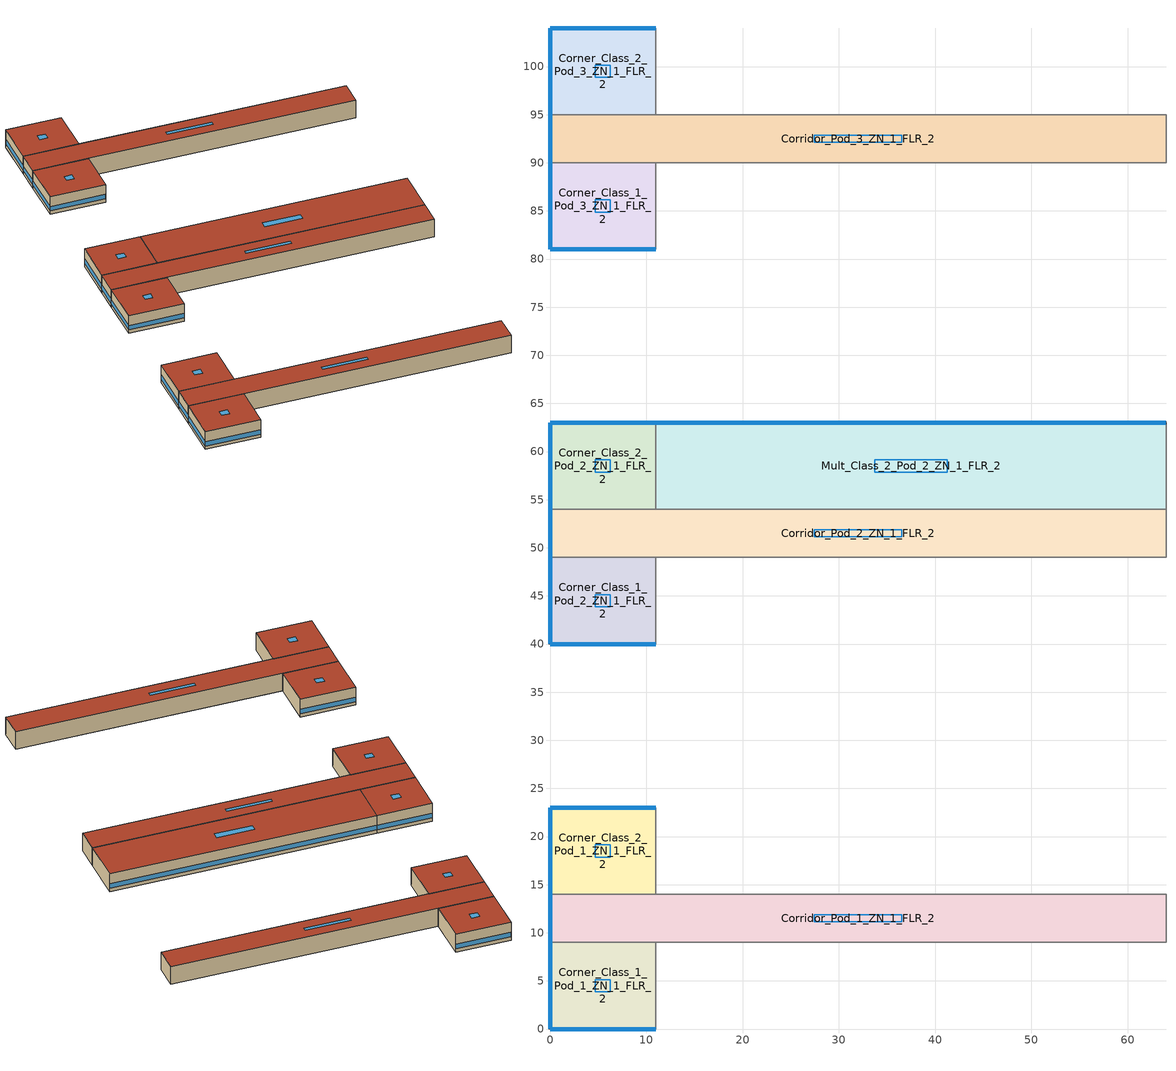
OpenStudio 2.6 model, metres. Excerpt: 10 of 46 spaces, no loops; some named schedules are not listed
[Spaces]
Corner_Class_2_Pod_3_ZN_1_FLR_2
 floor to Corner_Class_2_Pod_3_ZN_1_FLR_1: 11,104 11,95 0,95 0,104 z4
 wall outside: 11,104 0,104 0,95 z4:8
 wall to Corridor_Pod_3_ZN_1_FLR_2: 0,95 11,95 z4:8
 wall to Mult_Class_2_Pod_3_ZN_1_FLR_2: 11,95 11,104 z4:8
 window: 10.97,104 0.03,104 / 0,103.97 0,95.03 z4.76:5.77
 roof outside: 11,95 11,104 0,104 0,95 z8
 skylight: 6.28,98.86 6.28,100.14 4.72,100.14 4.72,98.86 z8
Corridor_Pod_1_ZN_1_FLR_2
 floor to Corridor_Pod_1_ZN_1_FLR_1: 64,14 64,9 0,9 0,14 z4
 wall outside: 0,14 0,9 z4:8
 wall to Corner_Class_1_Pod_1_ZN_1_FLR_2: 0,9 11,9 z4:8
 wall to Mult_Class_1_Pod_1_ZN_1_FLR_2: 11,9 64,9 z4:8
 wall to Corner_Class_2_Pod_1_ZN_1_FLR_2: 11,14 0,14 z4:8
 wall to Lobby_ZN_1_FLR_2: 64,9 64,14 z4:8
 wall to Mult_Class_2_Pod_1_ZN_1_FLR_2: 64,14 11,14 z4:8
 window: 0,13.97 0,9.03 z4.76:5.77
 roof outside: 64,9 64,14 0,14 0,9 z8
 skylight: 36.53,11.15 36.53,11.85 27.47,11.85 27.47,11.15 z8
Corner_Class_1_Pod_3_ZN_1_FLR_2
 floor to Corner_Class_1_Pod_3_ZN_1_FLR_1: 11,90 11,81 0,81 0,90 z4
 wall outside: 0,90 0,81 11,81 z4:8
 wall to Mult_Class_1_Pod_3_ZN_1_FLR_2: 11,81 11,90 z4:8
 wall to Corridor_Pod_3_ZN_1_FLR_2: 11,90 0,90 z4:8
 window: 0.03,81 10.97,81 / 0,89.97 0,81.03 z4.76:5.77
 roof outside: 11,81 11,90 0,90 0,81 z8
 skylight: 6.28,84.86 6.28,86.14 4.72,86.14 4.72,84.86 z8
Corner_Class_2_Pod_1_ZN_1_FLR_2
 floor to Corner_Class_2_Pod_1_ZN_1_FLR_1: 11,23 11,14 0,14 0,23 z4
 wall outside: 11,23 0,23 0,14 z4:8
 wall to Mult_Class_2_Pod_1_ZN_1_FLR_2: 11,14 11,23 z4:8
 window: 10.97,23 0.03,23 / 0,22.97 0,14.03 z4.76:5.77
 roof outside: 11,14 11,23 0,23 0,14 z8
 skylight: 6.28,17.86 6.28,19.14 4.72,19.14 4.72,17.86 z8
Mult_Class_2_Pod_2_ZN_1_FLR_2
 floor to Mult_Class_2_Pod_2_ZN_1_FLR_1: 64,63 64,54 11,54 11,63 z4
 wall outside: 64,63 11,63 z4:8
 wall to Corridor_Pod_2_ZN_1_FLR_2: 11,54 64,54 z4:8
 wall to Main_Corridor_ZN_1_FLR_2: 64,54 64,63 z4:8
 wall to Corner_Class_2_Pod_2_ZN_1_FLR_2: 11,63 11,54 z4:8
 window: 63.97,63 11.03,63 z4.76:5.76
 roof outside: 64,54 64,63 11,63 11,54 z8
 skylight: 41.25,57.86 41.25,59.14 33.75,59.14 33.75,57.86 z8
Corner_Class_1_Pod_1_ZN_1_FLR_2
 floor to Corner_Class_1_Pod_1_ZN_1_FLR_1: 11,9 11,0 0,0 0,9 z4
 wall outside: 0,9 0,0 11,0 z4:8
 wall to Mult_Class_1_Pod_1_ZN_1_FLR_2: 11,0 11,9 z4:8
 window: 0.03,0 10.97,0 / 0,8.97 0,0.03 z4.76:5.77
 roof outside: 11,0 11,9 0,9 0,0 z8
 skylight: 6.28,3.86 6.28,5.14 4.72,5.14 4.72,3.86 z8
Corridor_Pod_3_ZN_1_FLR_2
 floor to Corridor_Pod_3_ZN_1_FLR_1: 64,95 64,90 0,90 0,95 z4
 wall outside: 0,95 0,90 z4:8
 wall to Mult_Class_2_Pod_3_ZN_1_FLR_2: 64,95 11,95 z4:8
 wall to Bathrooms_ZN_1_FLR_2: 64,90 64,95 z4:8
 wall to Mult_Class_1_Pod_3_ZN_1_FLR_2: 11,90 64,90 z4:8
 window: 0,94.97 0,90.03 z4.76:5.77
 roof outside: 64,90 64,95 0,95 0,90 z8
 skylight: 36.53,92.15 36.53,92.85 27.47,92.85 27.47,92.15 z8
Corner_Class_1_Pod_2_ZN_1_FLR_2
 floor to Corner_Class_1_Pod_2_ZN_1_FLR_1: 11,49 11,40 0,40 0,49 z4
 wall outside: 0,49 0,40 11,40 z4:8
 wall to Corridor_Pod_2_ZN_1_FLR_2: 11,49 0,49 z4:8
 wall to Mult_Class_1_Pod_2_ZN_1_FLR_2: 11,40 11,49 z4:8
 window: 0.03,40 10.97,40 / 0,48.97 0,40.03 z4.76:5.77
 roof outside: 11,40 11,49 0,49 0,40 z8
 skylight: 6.28,43.86 6.28,45.14 4.72,45.14 4.72,43.86 z8
Corridor_Pod_2_ZN_1_FLR_2
 floor to Corridor_Pod_2_ZN_1_FLR_1: 64,54 64,49 0,49 0,54 z4
 wall outside: 0,54 0,49 z4:8
 wall to Mult_Class_1_Pod_2_ZN_1_FLR_2: 11,49 64,49 z4:8
 wall to Main_Corridor_ZN_1_FLR_2: 64,49 64,54 z4:8
 wall to Corner_Class_2_Pod_2_ZN_1_FLR_2: 11,54 0,54 z4:8
 window: 0,53.97 0,49.03 z4.76:5.77
 roof outside: 64,49 64,54 0,54 0,49 z8
 skylight: 36.53,51.15 36.53,51.85 27.47,51.85 27.47,51.15 z8
Corner_Class_2_Pod_2_ZN_1_FLR_2
 floor to Corner_Class_2_Pod_2_ZN_1_FLR_1: 11,63 11,54 0,54 0,63 z4
 wall outside: 11,63 0,63 0,54 z4:8
 window: 10.97,63 0.03,63 / 0,62.97 0,54.03 z4.76:5.77
 roof outside: 11,54 11,63 0,63 0,54 z8
 skylight: 6.28,57.86 6.28,59.14 4.72,59.14 4.72,57.86 z8
[Site]
Fort McMurray AP_AB_CAN: Latitude {deg}=56.653; Longitude {deg}=-111.223; Time Zone {hr}=-7; Elevation {m}=369.1; Terrain=City
[Building]
SecondarySchool-CAN_AB_Fort.McMurray.AP.716890_CWEC2016.epw created: 2019-08-15 18:17:37 +0000: North Axis {deg}=0; Default Construction Set=BTAP-Mass at hdd = 6250.0; Standards Number of Stories=2; Standards Number of Above Ground Stories=2; Standards Building Type=NECB2017_SecondarySchool
[ClimateZones]
Climate Zone Institution Name 1=ASHRAE; Climate Zone Document Name 1=ANSI/ASHRAE Standard 169; Climate Zone Document Year 1=2006; Climate Zone Institution Name 2=CEC; Climate Zone Document Name 2=California Climate Zone Descriptions; Climate Zone Document Year 2=1995
[Site:WaterMainsTemperature]
Calculation Method=Correlation; Annual Average Outdoor Air Temperature {C}=1.875; Maximum Difference In Monthly Average Outdoor Air Temperatures {deltaC}=34.4
[Site:GroundTemperature:BuildingSurface]
19.527, 19.502, 19.536, 19.598, 20.002, 21.64, 22.225, 22.375, 21.449, 20.121, 19.802, 19.633
[SizingPeriod:DesignDay] Barometric Pressure {Pa}=96969; Sky Clearness=0; Rain Indicator=0; Snow Indicator=0; Day of Month=21; Daylight Saving Time Indicator=0; Humidity Indicating Type=Wetbulb; Dry-Bulb Temperature Range Modifier Type=DefaultMultipliers
Name | Maximum Dry-Bulb Temperature {C} | Daily Dry-Bulb Temperature Range {deltaC} | Humidity Indicating Conditions at Maximum Dry-Bulb | Wind Speed {m/s} | Wind Direction {deg} | Month | Day Type | Solar Model Indicator | ASHRAE Taub | ASHRAE Taud
Fort McMurray AP Ann Htg 99.6% Condns DB | -36.2 | 0 | -36.2 | 1 | 90 | 1 | WinterDesignDay | ASHRAEClearSky
Fort McMurray AP Ann Clg .4% Condns DB=>MWB | 28.9 | 12.4 | 17.8 | 3.7 | 250 | 7 | SummerDesignDay | ASHRAETau | 0.377 | 2.403
[Material:NoMass] Roughness=Smooth; Thermal Absorptance=0.9; Solar Absorptance=0.7
Name | Thermal Resistance {m2-K/W} | Visible Absorptance
Typical Carpet Pad | 0.21648 | 0.8
Typical Insulation 1 | 5.91238 | 0.7
Typical Insulation 2 | 4.49096 | 0.7
Typical Insulation 3 | 7.24636 | 0.7
Typical Carpet Pad 2 | 1.25503 | 0.8
Typical Carpet Pad 3 | 3.45515 | 0.8
Typical Insulation 4 | 0.526298 | 0.7
Typical Insulation 5 | 0.526316 | 0.7
[Material]
Name | Roughness | Thickness {m} | Conductivity {W/m-K} | Density {kg/m3} | Specific Heat {J/kg-K} | Thermal Absorptance | Solar Absorptance | Visible Absorptance
100mm Normalweight concrete floor | MediumSmooth | 0.1016 | 2.31 | 2322 | 832
G01 13mm gypsum board | Smooth | 0.0127 | 0.16 | 800 | 1090 | 0.9 | 0.7 | 0.5
G05 25mm wood | MediumSmooth | 0.0254 | 0.15 | 608 | 1630 | 0.9 | 0.5 | 0.5
4 in. Normalweight Concrete Floor | MediumRough | 0.1016 | 2.31 | 2322 | 832 | 0.9 | 0.7 | 0.7
1IN Stucco | Smooth | 0.0253 | 0.6918 | 1858 | 837 | 0.9 | 0.7 | 0.92
8IN CONCRETE HW RefBldg | Rough | 0.2032 | 1.311 | 2240 | 836.8 | 0.9 | 0.7 | 0.7
1/2IN Gypsum | Smooth | 0.0127 | 0.16 | 784.9 | 830 | 0.9 | 0.4 | 0.4
Metal Roof Surface; F08 Metal surface | Smooth | 0.0008 | 45.28 | 7824 | 500 | 0.9 | 0.7 | 0.7
6 in. Normalweight Concrete Floor | MediumRough | 0.1524 | 2.31 | 2322 | 832 | 0.9 | 0.7 | 0.7
[Construction]
BTAP-Int-Floor: 100mm Normalweight concrete floor, Typical Carpet Pad
BTAP-Int-Wall: G01 13mm gypsum board, G01 13mm gypsum board
BTAP-Int-Ceiling: Typical Carpet Pad, 100mm Normalweight concrete floor
BTAP-Ext-DaylightDiffuser: SimpleGlazing
BTAP-Int-Door: G05 25mm wood
BTAP-Ext-Floor-Mass:U-0.162: Typical Insulation 1, 4 in. Normalweight Concrete Floor, Typical Carpet Pad
BTAP-Ext-Wall-Mass:U-0.21: 1IN Stucco, 8IN CONCRETE HW RefBldg, Typical Insulation 2, 1/2IN Gypsum
BTAP-Ext-Roof-Metal:U-0.138: Metal Roof Surface, Typical Insulation 3
BTAP-Grnd-Floor-Mass:U-0.757: 6 in. Normalweight Concrete Floor, Typical Carpet Pad 2
BTAP-Grnd-Roof-Mass:U-0.284: 6 in. Normalweight Concrete Floor, Typical Carpet Pad 3
BTAP-Ext-Door:U-1.9000000000000001: F08 Metal surface, Typical Insulation 4
BTAP-Ext-OverHeadDoor:U-1.9000000000000001: Typical Insulation 5
BTAP-Ext-DaylightDiffuser:U=0.190 SHGC=0.600: SimpleGlazing:U=0.190 SHGC=0.600
[DefaultConstructionSet]
BTAP-Mass at hdd = 6250.0: Default Exterior Surface Constructions=BTAP-Mass at hdd = 6250.0; Default Interior Surface Constructions=Default Surface Constructions 2; Default Ground Contact Surface Constructions=BTAP-Mass at hdd = 6250.0 1; Default Exterior SubSurface Constructions=BTAP-Mass at hdd = 6250.0; Default Interior SubSurface Constructions=Default Sub Surface Constructions 2; Interior Partition Construction=BTAP-Int-Door
[DefaultSurfaceConstructions]
Name | Floor Construction | Wall Construction | Roof Ceiling Construction
Default Surface Constructions 2 | BTAP-Int-Floor | BTAP-Int-Wall | BTAP-Int-Ceiling
BTAP-Mass at hdd = 6250.0 | BTAP-Ext-Floor-Mass:U-0.162 | BTAP-Ext-Wall-Mass:U-0.21 | BTAP-Ext-Roof-Metal:U-0.138
BTAP-Mass at hdd = 6250.0 1 | BTAP-Grnd-Floor-Mass:U-0.757 | BTAP-Grnd-Roof-Mass:U-0.284 | BTAP-Grnd-Roof-Mass:U-0.284
[DefaultSubSurfaceConstructions]
Name | Fixed Window Construction | Operable Window Construction | Door Construction | Glass Door Construction | Overhead Door Construction | Skylight Construction | Tubular Daylight Dome Construction | Tubular Daylight Diffuser Construction
Default Sub Surface Constructions 2 | BTAP-Ext-DaylightDiffuser | BTAP-Ext-DaylightDiffuser | BTAP-Int-Door
BTAP-Mass at hdd = 6250.0 | BTAP-Ext-DaylightDiffuser:U=0.190 SHGC=0.600 | BTAP-Ext-DaylightDiffuser:U=0.190 SHGC=0.600 | BTAP-Ext-Door:U-1.9000000000000001 | BTAP-Ext-DaylightDiffuser:U=0.190 SHGC=0.600 | BTAP-Ext-OverHeadDoor:U-1.9000000000000001 | BTAP-Ext-DaylightDiffuser:U=0.190 SHGC=0.600 | BTAP-Ext-DaylightDiffuser:U=0.190 SHGC=0.600 | BTAP-Ext-DaylightDiffuser:U=0.190 SHGC=0.600
[WindowMaterial:SimpleGlazingSystem] Solar Heat Gain Coefficient=0.6; Visible Transmittance=0.21
Name | U-Factor {W/m2-K}
SimpleGlazing | 2.2
SimpleGlazing:U=0.190 SHGC=0.600 | 1.9
[Space] Building Story=Building Story 2; Part of Total Floor Area=Yes
Name | Space Type | Thermal Zone
Corner_Class_2_Pod_3_ZN_1_FLR_2; Corner_Class_2_Pod_1_ZN_1_FLR_2; Corner_Class_2_Pod_2_ZN_1_FLR_2 | Space Function Classroom/Lecture hall/Training room other | ALL_ST=Classroom/Lecture hall/Training room other_FL=Building Story 2_SCH=D
Corridor_Pod_1_ZN_1_FLR_2; Corridor_Pod_2_ZN_1_FLR_2; Corridor_Pod_3_ZN_1_FLR_2 | Space Function Corridor/Transition area other-sch-D | WILD_ST=Corridor/Transition area other-sch-D_FL=Building Story 2_SCH=D 1
Corner_Class_1_Pod_3_ZN_1_FLR_2; Corner_Class_1_Pod_1_ZN_1_FLR_2; Corner_Class_1_Pod_2_ZN_1_FLR_2 | Space Function Classroom/Lecture hall/Training room other | ALL_ST=Classroom/Lecture hall/Training room other_FL=Building Story 2_SCH=D 3
Mult_Class_2_Pod_2_ZN_1_FLR_2 | Space Function Classroom/Lecture hall/Training room other | ALL_ST=Classroom/Lecture hall/Training room other_FL=Building Story 2_SCH=D 2
[BuildingStory]
Building Story 2: Nominal Z Coordinate {m}=4
[SpaceType] Standards Building Type=Space Function
Name | Default Schedule Set | Design Specification Outdoor Air Object | Standards Space Type
Space Function Classroom/Lecture hall/Training room other | Space Function Classroom/Lecture hall/Training room other Schedule Set | Space Function Classroom/Lecture hall/Training room other Ventilation | Classroom/Lecture hall/Training room other
Space Function Corridor/Transition area other-sch-D | Space Function Corridor/Transition area other-sch-D Schedule Set | Space Function Corridor/Transition area other-sch-D Ventilation | Corridor/Transition area other-sch-D
[People:Definition] Number of People Calculation Method=People/Area; Fraction Radiant=0.3
Name | People per Space Floor Area {person/m2}
Space Function Classroom/Lecture hall/Training room other People Definition | 0.133382
Space Function Corridor/Transition area other-sch-D People Definition | 0.0100036
[People] Work Efficiency Schedule=Work Efficiency Schedule; Clothing Insulation Schedule=Clothing Schedule; Air Velocity Schedule=Air Velocity Schedule; Multiplier=1
Name | People Definition | Space or SpaceType
Space Function Classroom/Lecture hall/Training room other People | Space Function Classroom/Lecture hall/Training room other People Definition | Space Function Classroom/Lecture hall/Training room other
Space Function Corridor/Transition area other-sch-D People | Space Function Corridor/Transition area other-sch-D People Definition | Space Function Corridor/Transition area other-sch-D
[Lights:Definition] Design Level Calculation Method=Watts/Area; Fraction Radiant=0.5; Fraction Visible=0.2
Name | Watts per Space Floor Area {W/m2}
Space Function Classroom/Lecture hall/Training room other Lights Definition | 10.2999
Space Function Corridor/Transition area other-sch-D Lights Definition | 7.10258
[Lights] Fraction Replaceable=1
Name | Lights Definition | Space or SpaceType
Space Function Classroom/Lecture hall/Training room other Lights | Space Function Classroom/Lecture hall/Training room other Lights Definition | Space Function Classroom/Lecture hall/Training room other
Space Function Corridor/Transition area other-sch-D Lights | Space Function Corridor/Transition area other-sch-D Lights Definition | Space Function Corridor/Transition area other-sch-D
[ElectricEquipment:Definition]
Space Function Classroom/Lecture hall/Training room other Elec Equip Definition: Design Level Calculation Method=Watts/Area; Watts per Space Floor Area {W/m2}=5.00182; Fraction Radiant=0.5
[ElectricEquipment]
Space Function Classroom/Lecture hall/Training room other Elec Equip: Electric Equipment Definition=Space Function Classroom/Lecture hall/Training room other Elec Equip Definition; Space or SpaceType=Space Function Classroom/Lecture hall/Training room other
[DesignSpecification:OutdoorAir] Outdoor Air Method=Sum; Outdoor Air Flow per Person {m3/s-person}=0; Outdoor Air Flow Rate {m3/s}=0; Outdoor Air Flow Air Changes per Hour {1/hr}=0
Name | Outdoor Air Flow per Floor Area {m3/s-m2}
Space Function Classroom/Lecture hall/Training room other Ventilation | 0.00278384
Space Function Corridor/Transition area other-sch-D Ventilation | 0.0003048
[DefaultScheduleSet] Number of People Schedule=NECB-D-Occupancy; People Activity Level Schedule=NECB-Activity; Electric Equipment Schedule=NECB-D-Electric-Equipment; Infiltration Schedule=Always On
Name | Lighting Schedule
Space Function Classroom/Lecture hall/Training room other Schedule Set | NECB-D-Occupancy-NECB-D-Lighting-0.5-0.0-0.67-Light Ruleset
Space Function Corridor/Transition area other-sch-D Schedule Set | NECB-D-Lighting
[ThermostatSetpoint:DualSetpoint] Heating Setpoint Temperature Schedule=NECB-D-Thermostat Setpoint-Heating; Cooling Setpoint Temperature Schedule=NECB-D-Thermostat Setpoint-Cooling
Space Function Classroom/Lecture hall/Training room other Thermostat 50; Space Function Classroom/Lecture hall/Training room other Thermostat 52; Space Function Classroom/Lecture hall/Training room other Thermostat 55; Space Function Corridor/Transition area other-sch-D Thermostat 20
[SpaceInfiltration:DesignFlowRate] Schedule=Always On Discrete; Design Flow Rate Calculation Method=Flow/ExteriorArea; Flow per Exterior Surface Area {m3/s-m2}=0.00025; Constant Term Coefficient=0; Temperature Term Coefficient=0; Velocity Term Coefficient=0.224; Velocity Squared Term Coefficient=0
Name | Space or SpaceType
Corner_Class_1_Pod_1_ZN_1_FLR_2 Infiltration | Corner_Class_1_Pod_1_ZN_1_FLR_2
Corner_Class_1_Pod_2_ZN_1_FLR_2 Infiltration | Corner_Class_1_Pod_2_ZN_1_FLR_2
Corner_Class_1_Pod_3_ZN_1_FLR_2 Infiltration | Corner_Class_1_Pod_3_ZN_1_FLR_2
Corner_Class_2_Pod_1_ZN_1_FLR_2 Infiltration | Corner_Class_2_Pod_1_ZN_1_FLR_2
Corner_Class_2_Pod_2_ZN_1_FLR_2 Infiltration | Corner_Class_2_Pod_2_ZN_1_FLR_2
Corner_Class_2_Pod_3_ZN_1_FLR_2 Infiltration | Corner_Class_2_Pod_3_ZN_1_FLR_2
Corridor_Pod_1_ZN_1_FLR_2 Infiltration | Corridor_Pod_1_ZN_1_FLR_2
Corridor_Pod_2_ZN_1_FLR_2 Infiltration | Corridor_Pod_2_ZN_1_FLR_2
Corridor_Pod_3_ZN_1_FLR_2 Infiltration | Corridor_Pod_3_ZN_1_FLR_2
Mult_Class_2_Pod_2_ZN_1_FLR_2 Infiltration | Mult_Class_2_Pod_2_ZN_1_FLR_2
[ThermalZone] Use Ideal Air Loads=No
Name | Thermostat
ALL_ST=Classroom/Lecture hall/Training room other_FL=Building Story 2_SCH=D | Space Function Classroom/Lecture hall/Training room other Thermostat 50
ALL_ST=Classroom/Lecture hall/Training room other_FL=Building Story 2_SCH=D 2 | Space Function Classroom/Lecture hall/Training room other Thermostat 52
ALL_ST=Classroom/Lecture hall/Training room other_FL=Building Story 2_SCH=D 3 | Space Function Classroom/Lecture hall/Training room other Thermostat 55
WILD_ST=Corridor/Transition area other-sch-D_FL=Building Story 2_SCH=D 1 | Space Function Corridor/Transition area other-sch-D Thermostat 20
[AvailabilityManager:NightCycle] Control Type=CycleOnAny; Thermostat Tolerance {deltaC}=1; Cycling Run Time {s}=3600
Availability Manager Night Cycle 4; Availability Manager Night Cycle 5; Availability Manager Night Cycle 6; Availability Manager Night Cycle 7; Availability Manager Night Cycle 8; Availability Manager Night Cycle 9; Availability Manager Night Cycle 10; Availability Manager Night Cycle 11; Availability Manager Night Cycle 12; Availability Manager Night Cycle 13; Availability Manager Night Cycle 14; Availability Manager Night Cycle 15; Availability Manager Night Cycle 16; Availability Manager Night Cycle 17; Availability Manager Night Cycle 18; Availability Manager Night Cycle 19; Availability Manager Night Cycle 20
[Schedule:Ruleset]
Clothing Schedule: Default Day Schedule=Clothing Schedule Default Winter Clothes
Air Velocity Schedule: Default Day Schedule=Air Velocity Schedule Default
Work Efficiency Schedule: Default Day Schedule=Work Efficiency Schedule Default
NECB-Activity: Default Day Schedule=NECB-Activity Default; Summer Design Day Schedule=NECB-Activity Summer Design Day; Winter Design Day Schedule=NECB-Activity Winter Design Day
Always On: Default Day Schedule=Always On Default
NECB-D-Occupancy: Default Day Schedule=NECB-D-Occupancy Default
NECB-D-Occupancy-NECB-D-Lighting-0.5-0.0-0.67-Light Ruleset: Default Day Schedule=NECB-D-Occupancy-NECB-D-Lighting-0.5-0.0-0.67-Light Default
NECB-D-Electric-Equipment: Default Day Schedule=NECB-D-Electric-Equipment Default
NECB-D-Thermostat Setpoint-Heating: Default Day Schedule=NECB-D-Thermostat Setpoint-Heating Default
NECB-D-Thermostat Setpoint-Cooling: Default Day Schedule=NECB-D-Thermostat Setpoint-Cooling Default
NECB-D-Lighting: Default Day Schedule=NECB-D-Lighting Default
[Schedule:Day]
NECB-Activity Default; NECB-Activity Winter Design Day; NECB-Activity Summer Design Day: 24, 0, 130
NECB-D-Occupancy Default: 8, 0, 0, 9, 0, 0.1, 12, 0, 0.9, 16, 0, 0.8, 17, 0, 0.5, 18, 0, 0.2, 19, 0, 0.1, 22, 0, 0.3, 23, 0, 0.1, 24, 0, 0
NECB-D-Occupancy-NECB-D-Lighting-0.5-0.0-0.67-Light Default: 8, 0, 0.03325, 9, 0, 0.1995, 16, 0, 0.9, 17, 0, 0.7, 19, 0, 0.3325, 22, 0, 0.4655, 23, 0, 0.1995, 24, 0, 0.03325
NECB-D-Thermostat Setpoint-Heating Default: 7, 0, 18, 8, 0, 20, 23, 0, 22, 24, 0, 18
NECB-D-Thermostat Setpoint-Cooling Default: 7, 0, 35, 23, 0, 24, 24, 0, 35
[Schedule:Rule] Date Specification Type=DateRange; Start Month=1; Start Day=1; End Month=12; End Day=31
Name | Schedule Ruleset | Rule Order | Day Schedule | Apply Monday | Apply Tuesday | Apply Wednesday | Apply Thursday | Apply Friday | Apply Saturday | Apply Sunday
Schedule Rule 17 | NECB-D-Occupancy | 2 | NECB-D-Occupancy Default|Wkdy Day | Yes | Yes | Yes | Yes | Yes
Schedule Rule 18 | NECB-D-Occupancy | 1 | NECB-D-Occupancy Sat Day |  |  |  |  |  | Yes
Schedule Rule 19 | NECB-D-Occupancy | 0 | NECB-D-Occupancy Sun|Hol Day |  |  |  |  |  |  | Yes
Schedule Rule 20 | NECB-D-Occupancy-NECB-D-Lighting-0.5-0.0-0.67-Light Ruleset | 2 | NECB-D-Occupancy-NECB-D-Lighting-0.5-0.0-0.67-Default|Wkdy-Light Day | Yes | Yes | Yes | Yes | Yes
Schedule Rule 21 | NECB-D-Occupancy-NECB-D-Lighting-0.5-0.0-0.67-Light Ruleset | 1 | NECB-D-Occupancy-NECB-D-Lighting-0.5-0.0-0.67-Sat-Light Day |  |  |  |  |  | Yes
Schedule Rule 22 | NECB-D-Occupancy-NECB-D-Lighting-0.5-0.0-0.67-Light Ruleset | 0 | NECB-D-Occupancy-NECB-D-Lighting-0.5-0.0-0.67-Sun|Hol-Light Day |  |  |  |  |  |  | Yes
Schedule Rule 26 | NECB-D-Thermostat Setpoint-Heating | 2 | NECB-D-Thermostat Setpoint-Heating Default|Wkdy Day | Yes | Yes | Yes | Yes | Yes
Schedule Rule 27 | NECB-D-Thermostat Setpoint-Heating | 1 | NECB-D-Thermostat Setpoint-Heating Sat Day |  |  |  |  |  | Yes
Schedule Rule 28 | NECB-D-Thermostat Setpoint-Heating | 0 | NECB-D-Thermostat Setpoint-Heating Sun|Hol Day |  |  |  |  |  |  | Yes
Schedule Rule 29 | NECB-D-Thermostat Setpoint-Cooling | 2 | NECB-D-Thermostat Setpoint-Cooling Default|Wkdy Day | Yes | Yes | Yes | Yes | Yes
Schedule Rule 30 | NECB-D-Thermostat Setpoint-Cooling | 1 | NECB-D-Thermostat Setpoint-Cooling Sat Day |  |  |  |  |  | Yes
Schedule Rule 31 | NECB-D-Thermostat Setpoint-Cooling | 0 | NECB-D-Thermostat Setpoint-Cooling Sun|Hol Day |  |  |  |  |  |  | Yes
[Schedule:Constant]
Always On Discrete: Value=1
